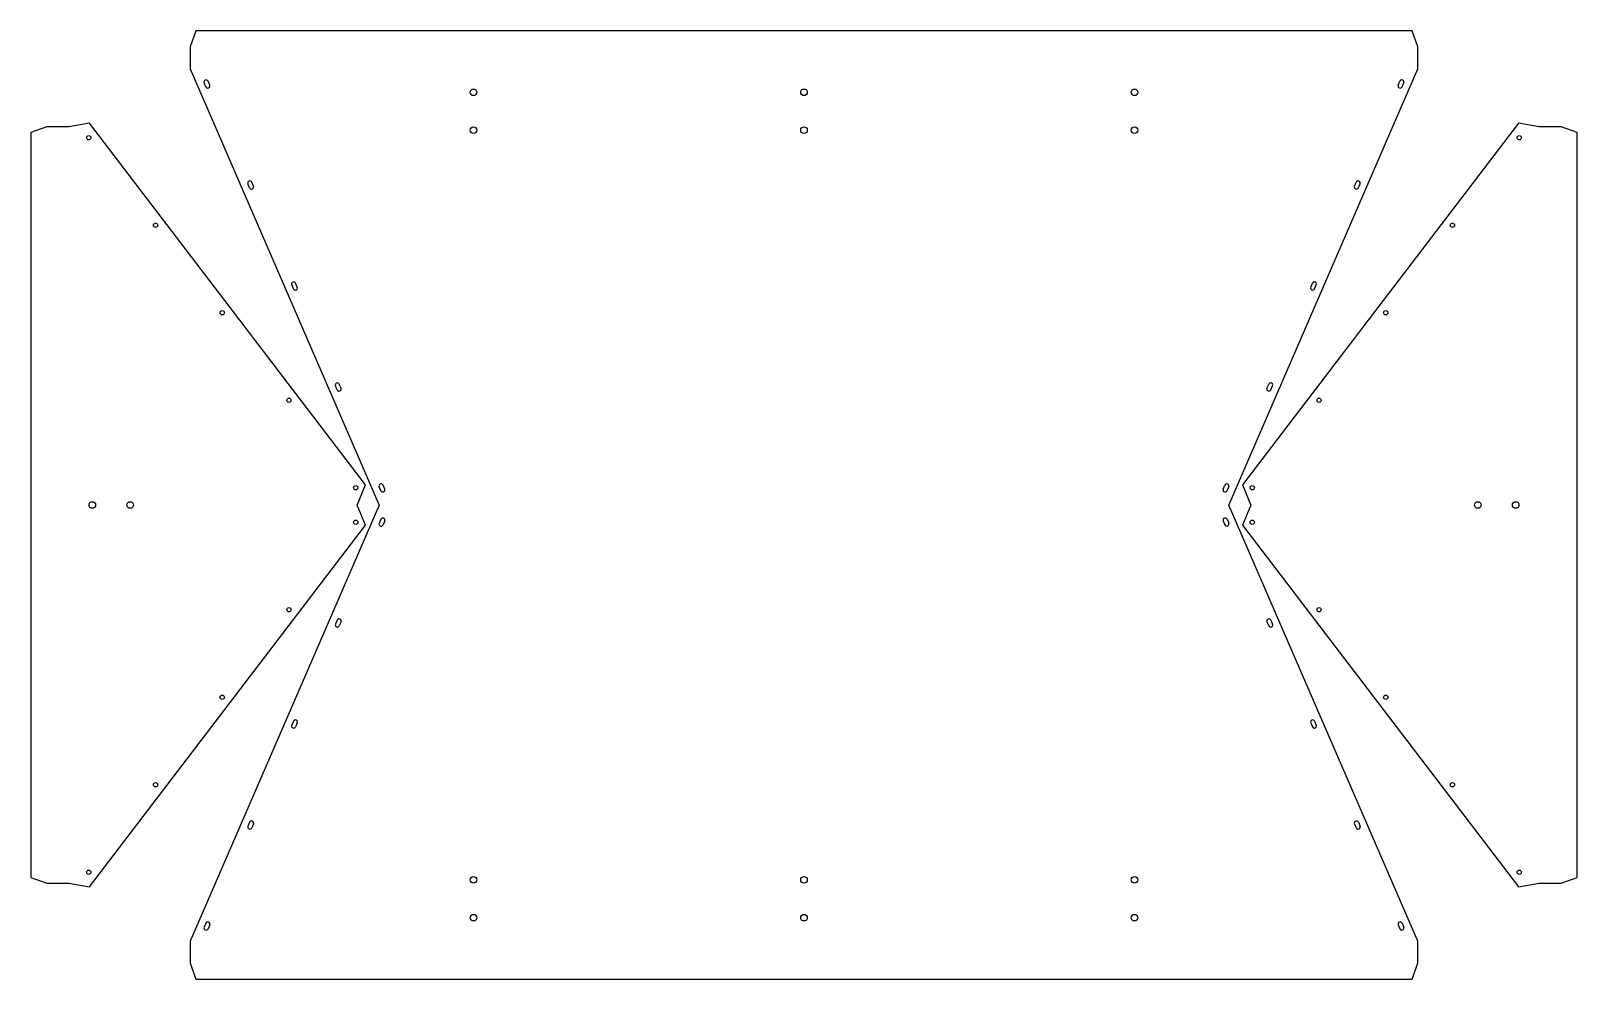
# Model space of a CAD drawing. Header units: millimetres. Extents: x -168 to 1468, y -502 to 502.
import ezdxf

# ---------------------------------------------------------------- set-up
doc = ezdxf.new("R2010")
doc.units = ezdxf.units.MM

msp = doc.modelspace()

# ---------------------------------------------------------------- linework, layer by layer
for p, q in [((6, 501.8842), (0, 484.8842)), ((1294, 501.8842), (6, 501.8842)), ((1300, 484.8842), (1294, 501.8842)), ((0, 484.8842), (0, 461.8842)), ((1300, 461.8842), (1300, 484.8842)), ((0, 461.8842), (200.1252, 0)), ((1099.8748, 0), (1300, 461.8842)), ((16.7522, 442.7142), (14.9631, 446.8433)), ((20.8813, 444.5032), (19.0922, 448.6323)), ((1279.1187, 444.5032), (1280.9078, 448.6323)), ((1283.2478, 442.7142), (1285.0369, 446.8433)), ((-151.4538, 400.2469), (-168.4538, 394.2469)), ((-168.4538, 394.2469), (-168.4538, -394.2469)), ((-128.4538, 400.2469), (-151.4538, 400.2469)), ((-106.2823, 404.1564), (-128.4538, 400.2469)), ((185.7422, 21.2755), (-106.2823, 404.1564)), ((1406.2823, 404.1564), (1114.2578, 21.2755)), ((1428.4538, 400.2469), (1406.2823, 404.1564)), ((1451.4538, 400.2469), (1428.4538, 400.2469)), ((1468.4538, 394.2469), (1451.4538, 400.2469)), ((1468.4538, -394.2469), (1468.4538, 394.2469)), ((63.0687, 335.8169), (61.2796, 339.9459)), ((67.1977, 337.6059), (65.4087, 341.735)), ((1232.8023, 337.6059), (1234.5913, 341.735)), ((1236.9313, 335.8169), (1238.7204, 339.9459)), ((109.3851, 228.9196), (107.5961, 233.0486)), ((113.5142, 230.7086), (111.7252, 234.8377)), ((1186.4858, 230.7086), (1188.2748, 234.8377)), ((1190.6149, 228.9196), (1192.4039, 233.0486)), ((155.7016, 122.0222), (153.9125, 126.1513)), ((159.8307, 123.8113), (158.0416, 127.9404)), ((1140.1693, 123.8113), (1141.9584, 127.9404)), ((1144.2984, 122.0222), (1146.0875, 126.1513)), ((176.8158, 0), (185.7422, 21.2755)), ((202.0181, 15.1249), (200.229, 19.254)), ((206.1471, 16.914), (204.3581, 21.0431)), ((1093.8529, 16.914), (1095.6419, 21.0431)), ((1097.9819, 15.1249), (1099.771, 19.254)), ((1114.2578, 21.2755), (1123.1842, 0)), ((200.1252, 0), (0, -461.8842)), ((185.7422, -21.2755), (176.8158, 0)), ((1300, -461.8842), (1099.8748, 0)), ((1123.1842, 0), (1114.2578, -21.2755)), ((202.0181, -15.1249), (200.229, -19.254)), ((1097.9819, -15.1249), (1099.771, -19.254)), ((-106.2823, -404.1564), (185.7422, -21.2755)), ((206.1471, -16.914), (204.3581, -21.0431)), ((1093.8529, -16.914), (1095.6419, -21.0431)), ((1114.2578, -21.2755), (1406.2823, -404.1564)), ((155.7016, -122.0222), (153.9125, -126.1513)), ((159.8307, -123.8113), (158.0416, -127.9404)), ((1140.1693, -123.8113), (1141.9584, -127.9404)), ((1144.2984, -122.0222), (1146.0875, -126.1513)), ((109.3851, -228.9196), (107.5961, -233.0486)), ((1190.6149, -228.9196), (1192.4039, -233.0486)), ((113.5142, -230.7086), (111.7252, -234.8377)), ((1186.4858, -230.7086), (1188.2748, -234.8377)), ((63.0687, -335.8169), (61.2796, -339.9459)), ((67.1977, -337.6059), (65.4087, -341.735)), ((1232.8023, -337.6059), (1234.5913, -341.735)), ((1236.9313, -335.8169), (1238.7204, -339.9459)), ((-168.4538, -394.2469), (-151.4538, -400.2469)), ((-151.4538, -400.2469), (-128.4538, -400.2469)), ((-128.4538, -400.2469), (-106.2823, -404.1564)), ((1406.2823, -404.1564), (1428.4538, -400.2469)), ((1428.4538, -400.2469), (1451.4538, -400.2469)), ((1451.4538, -400.2469), (1468.4538, -394.2469)), ((16.7522, -442.7142), (14.9631, -446.8433)), ((20.8813, -444.5032), (19.0922, -448.6323)), ((1279.1187, -444.5032), (1280.9078, -448.6323)), ((1283.2478, -442.7142), (1285.0369, -446.8433)), ((0, -461.8842), (0, -484.8842)), ((1300, -484.8842), (1300, -461.8842)), ((0, -484.8842), (6, -501.8842)), ((1294, -501.8842), (1300, -484.8842)), ((6, -501.8842), (1294, -501.8842))]:
    msp.add_line(p, q)
for centre, radius in [((300, 436.8842), 3.5), ((650, 436.8842), 3.5), ((1000, 436.8842), 3.5), ((300, 396.8842), 3.5), ((650, 396.8842), 3.5), ((1000, 396.8842), 3.5), ((-107.1607, 388.8186), 2.25), ((1407.1607, 388.8186), 2.25), ((-36.5099, 296.1865), 2.25), ((1336.5099, 296.1865), 2.25), ((34.1409, 203.5543), 2.25), ((1265.8591, 203.5543), 2.25), ((104.7917, 110.9222), 2.25), ((1195.2083, 110.9222), 2.25), ((175.4426, 18.2901), 2.25), ((1124.5574, 18.2901), 2.25), ((-103.4538, 0), 3.5), ((-63.4538, 0), 3.5), ((1363.4538, 0), 3.5), ((1403.4538, 0), 3.5), ((175.4426, -18.2901), 2.25), ((1124.5574, -18.2901), 2.25), ((104.7917, -110.9222), 2.25), ((1195.2083, -110.9222), 2.25), ((34.1409, -203.5543), 2.25), ((1265.8591, -203.5543), 2.25), ((-36.5099, -296.1865), 2.25), ((1336.5099, -296.1865), 2.25), ((-107.1607, -388.8186), 2.25), ((1407.1607, -388.8186), 2.25), ((300, -396.8842), 3.5), ((650, -396.8842), 3.5), ((1000, -396.8842), 3.5), ((300, -436.8842), 3.5), ((650, -436.8842), 3.5), ((1000, -436.8842), 3.5)]:
    msp.add_circle(centre, radius)
for centre, start, end in [((17.0277, 447.7378), 23.4261, 203.4261), ((18.8167, 443.6087), 203.4261, 23.4261), ((1281.1833, 443.6087), 156.5739, 336.5739), ((1282.9723, 447.7378), 336.5739, 156.5739), ((63.3442, 340.8405), 23.4261, 203.4261), ((65.1332, 336.7114), 203.4261, 23.4261), ((1234.8668, 336.7114), 156.5739, 336.5739), ((1236.6558, 340.8405), 336.5739, 156.5739), ((109.6606, 233.9432), 23.4261, 203.4261), ((111.4497, 229.8141), 203.4261, 23.4261), ((1188.5503, 229.8141), 156.5739, 336.5739), ((1190.3394, 233.9432), 336.5739, 156.5739), ((155.9771, 127.0458), 23.4261, 203.4261), ((157.7661, 122.9168), 203.4261, 23.4261), ((1142.2339, 122.9168), 156.5739, 336.5739), ((1144.0229, 127.0458), 336.5739, 156.5739), ((202.2936, 20.1485), 23.4261, 203.4261), ((204.0826, 16.0195), 203.4261, 23.4261), ((1095.9174, 16.0195), 156.5739, 336.5739), ((1097.7064, 20.1485), 336.5739, 156.5739), ((204.0826, -16.0195), 336.5739, 156.5739), ((1095.9174, -16.0195), 23.4261, 203.4261), ((202.2936, -20.1485), 156.5739, 336.5739), ((1097.7064, -20.1485), 203.4261, 23.4261), ((155.9771, -127.0458), 156.5739, 336.5739), ((157.7661, -122.9168), 336.5739, 156.5739), ((1142.2339, -122.9168), 23.4261, 203.4261), ((1144.0229, -127.0458), 203.4261, 23.4261), ((111.4497, -229.8141), 336.5739, 156.5739), ((1188.5503, -229.8141), 23.4261, 203.4261), ((109.6606, -233.9432), 156.5739, 336.5739), ((1190.3394, -233.9432), 203.4261, 23.4261), ((63.3442, -340.8405), 156.5739, 336.5739), ((65.1332, -336.7114), 336.5739, 156.5739), ((1234.8668, -336.7114), 23.4261, 203.4261), ((1236.6558, -340.8405), 203.4261, 23.4261), ((18.8167, -443.6087), 336.5739, 156.5739), ((1281.1833, -443.6087), 23.4261, 203.4261), ((17.0277, -447.7378), 156.5739, 336.5739), ((1282.9723, -447.7378), 203.4261, 23.4261)]:
    msp.add_arc(centre, 2.25, start, end)

doc.saveas('drawing.dxf')
